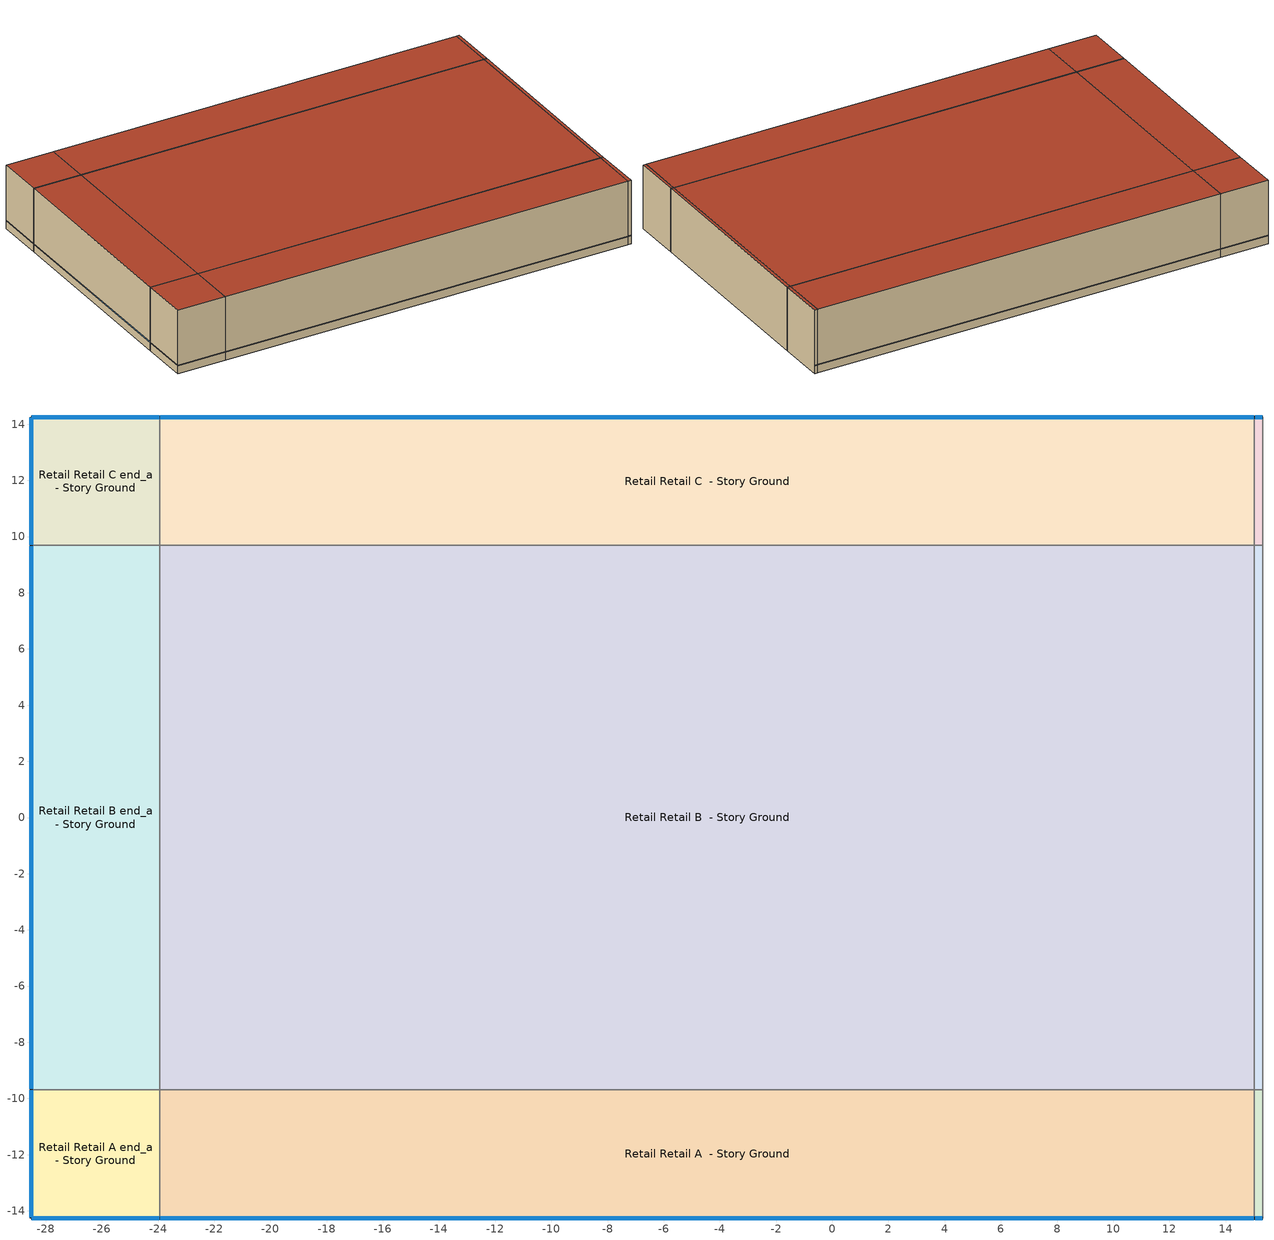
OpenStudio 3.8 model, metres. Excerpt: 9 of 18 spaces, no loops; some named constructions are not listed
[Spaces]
Retail Retail A end_a - Story Ground
 floor ground (Foundation F 126 Perim 914 Area 209): -28.51,-14.26 -28.51,-9.68 -23.94,-9.68 -23.94,-14.26 z0
 wall outside: -28.51,-9.68 -28.51,-14.26 -23.94,-14.26 z0:6.1
 wall to Retail Retail B end_a - Story Ground: -23.94,-9.68 -28.51,-9.68 z0:6.1
 wall to Retail Retail A  - Story Ground: -23.94,-14.26 -23.94,-9.68 z0:6.1
 window (Window U-0.56 SHGC 0.39): -28.51,-9.71 -28.51,-14.23 / -28.49,-14.26 -23.96,-14.26 z0.76:0.82
 roof outside: -23.94,-14.26 -23.94,-9.68 -28.51,-9.68 -28.51,-14.26 z6.1
Retail Retail B end_a - Story Ground
 floor ground (Foundation F 126 Perim 1937 Area 8855): -28.51,-9.68 -28.51,9.68 -23.94,9.68 -23.94,-9.68 z0
 wall outside: -28.51,9.68 -28.51,-9.68 z0:6.1
 wall to Retail Retail C end_a - Story Ground: -23.94,9.68 -28.51,9.68 z0:6.1
 wall to Retail Retail B  - Story Ground: -23.94,-9.68 -23.94,9.68 z0:6.1
 window (Window U-0.56 SHGC 0.39): -28.51,9.66 -28.51,-9.66 z0.76:0.82
 roof outside: -23.94,-9.68 -23.94,9.68 -28.51,9.68 -28.51,-9.68 z6.1
Retail Retail C end_a - Story Ground
 floor ground (Foundation F 126 Perim 914 Area 209): -28.51,9.68 -28.51,14.26 -23.94,14.26 -23.94,9.68 z0
 wall outside: -23.94,14.26 -28.51,14.26 -28.51,9.68 z0:6.1
 wall to Retail Retail C  - Story Ground: -23.94,9.68 -23.94,14.26 z0:6.1
 window (Window U-0.56 SHGC 0.39): -28.51,14.23 -28.51,9.71 / -23.96,14.26 -28.49,14.26 z0.76:0.82
 roof outside: -23.94,9.68 -23.94,14.26 -28.51,14.26 -28.51,9.68 z6.1
Retail Retail A  - Story Ground
 floor ground (Foundation F 126 Perim 3896 Area 17815): -23.94,-14.26 -23.94,-9.68 15.03,-9.68 15.03,-14.26 z0
 wall outside: -23.94,-14.26 15.03,-14.26 z0:6.1
 wall to Retail Retail B  - Story Ground: 15.03,-9.68 -23.94,-9.68 z0:6.1
 wall to Retail Entry A  - Story Ground: 15.03,-14.26 15.03,-9.68 z0:6.1
 window (Window U-0.56 SHGC 0.39): -23.91,-14.26 15,-14.26 z0.76:0.82
 roof outside: 15.03,-14.26 15.03,-9.68 -23.94,-9.68 -23.94,-14.26 z6.1
Retail Retail B  - Story Ground
 floor ground (Foundation F 126 Perim 0 Area 75465): -23.94,-9.68 -23.94,9.68 15.03,9.68 15.03,-9.68 z0
 wall to Retail Retail C  - Story Ground: 15.03,9.68 -23.94,9.68 z0:6.1
 wall to Retail Entry B  - Story Ground: 15.03,-9.68 15.03,9.68 z0:6.1
 roof outside: 15.03,-9.68 15.03,9.68 -23.94,9.68 -23.94,-9.68 z6.1
Retail Retail C  - Story Ground
 floor ground (Foundation F 126 Perim 3896 Area 17815): -23.94,9.68 -23.94,14.26 15.03,14.26 15.03,9.68 z0
 wall outside: 15.03,14.26 -23.94,14.26 z0:6.1
 wall to Retail Entry C  - Story Ground: 15.03,9.68 15.03,14.26 z0:6.1
 window (Window U-0.56 SHGC 0.39): 15,14.26 -23.91,14.26 z0.76:0.82
 roof outside: 15.03,9.68 15.03,14.26 -23.94,14.26 -23.94,9.68 z6.1
Retail Entry A  - Story Ground
 floor ground (Foundation F 126 Perim 03 Area 136): 15.03,-14.26 15.03,-9.68 15.32,-9.68 15.32,-14.26 z0
 wall outside: 15.03,-14.26 15.32,-14.26 z0:6.1
 wall to Retail Entry B  - Story Ground: 15.32,-9.68 15.03,-9.68 z0:6.1
 wall to Retail Point_of_Sale A  - Story Ground: 15.32,-14.26 15.32,-9.68 z0:6.1
 window (Window U-0.56 SHGC 0.39): 15.05,-14.26 15.3,-14.26 z0.76:0.84
 roof outside: 15.32,-14.26 15.32,-9.68 15.03,-9.68 15.03,-14.26 z6.1
Retail Entry B  - Story Ground
 floor ground (Foundation F 126 Perim 0 Area 574): 15.03,-9.68 15.03,9.68 15.32,9.68 15.32,-9.68 z0
 wall to Retail Entry C  - Story Ground: 15.32,9.68 15.03,9.68 z0:6.1
 wall to Retail Point_of_Sale B  - Story Ground: 15.32,-9.68 15.32,9.68 z0:6.1
 roof outside: 15.32,-9.68 15.32,9.68 15.03,9.68 15.03,-9.68 z6.1
Retail Entry C  - Story Ground
 floor ground (Foundation F 126 Perim 03 Area 136): 15.03,9.68 15.03,14.26 15.32,14.26 15.32,9.68 z0
 wall outside: 15.32,14.26 15.03,14.26 z0:6.1
 wall to Retail Point_of_Sale C  - Story Ground: 15.32,9.68 15.32,14.26 z0:6.1
 window (Window U-0.56 SHGC 0.39): 15.3,14.26 15.05,14.26 z0.76:0.84
 roof outside: 15.32,9.68 15.32,14.26 15.03,14.26 15.03,9.68 z6.1
[Schedule:Ruleset]
Name | Default Day Schedule | Summer Design Day Schedule | Winter Design Day Schedule
Clothing Schedule | Clothing Schedule Default Winter Clothes
Retail Activity | Retail Activity Default | Retail Activity Summer Design Day | Retail Activity Winter Design Day
Mercantile_Retail BLDG_LIGHT_EndUseData | Mercantile_Retail BLDG_LIGHT_EndUseData Default | Mercantile_Retail BLDG_LIGHT_EndUseData Summer Design Day | Mercantile_Retail BLDG_LIGHT_EndUseData Winter Design Day
Mercantile_Retail BLDG_EQUIP_EndUseData | Mercantile_Retail BLDG_EQUIP_EndUseData Default | Mercantile_Retail BLDG_EQUIP_EndUseData Summer Design Day | Mercantile_Retail BLDG_EQUIP_EndUseData Winter Design Day
Retail Infil Half On | Retail Infil Half On Default | Retail Infil Half On Summer Design Day | Retail Infil Half On Winter Design Day
Mercantile_Retail BLDG_LIGHT_EndUseData BPR Adjusted | Mercantile_Retail BLDG_LIGHT_EndUseData Default 1 | Mercantile_Retail BLDG_LIGHT_EndUseData Summer Design Day 1 | Mercantile_Retail BLDG_LIGHT_EndUseData Winter Design Day 1
Mercantile_Retail BLDG_EQUIP_EndUseData BPR Adjusted | Mercantile_Retail BLDG_EQUIP_EndUseData Default 1 | Mercantile_Retail BLDG_EQUIP_EndUseData Summer Design Day 1 | Mercantile_Retail BLDG_EQUIP_EndUseData Winter Design Day 1
[Schedule:Day]
Clothing Schedule Default Winter Clothes; Mercantile_Retail BLDG_LIGHT_EndUseData Summer Design Day; Mercantile_Retail BLDG_EQUIP_EndUseData Summer Design Day; Retail Infil Half On Winter Design Day; Mercantile_Retail BLDG_LIGHT_EndUseData Summer Design Day 1; Mercantile_Retail BLDG_EQUIP_EndUseData Summer Design Day 1: 24, 0, 1
Clothing Schedule Summer Clothes: 24, 0, 0.5
Air Velocity Schedule Default: 24, 0, 0.2
Work Efficiency Schedule Default; Mercantile_Retail BLDG_LIGHT_EndUseData Winter Design Day; Mercantile_Retail BLDG_EQUIP_EndUseData Winter Design Day; Mercantile_Retail BLDG_LIGHT_EndUseData Winter Design Day 1; Mercantile_Retail BLDG_EQUIP_EndUseData Winter Design Day 1: 24, 0, 0
Retail Bldg Occ Sat Day: Average, 0, 15, 0.15, 0, 30, 0.125, 0, 45, 0.1, 1, 0, 0.075, 1, 15, 0.05, 1, 30, 0.025, 1, 45, 0, 7, 30, 0, 7, 45, 0.025, 8, 0, 0.05, 8, 15, 0.075, 8, 30, 0.1, 8, 45, 0.125, 9, 0, 0.15, 9, 15, 0.175, 9, 30, 0.2, 9, 45, 0.275, 10, 0, 0.35, 10, 15, 0.425, 10, 30, 0.5, 10, 45, 0.525, 11, 0, 0.55, 11, 15, 0.575, 11, 30, 0.6, 11, 45, 0.623529, 12, 0, 0.647059, 12, 15, 0.670588, 12, 30, 0.694118, 12, 45, 0.717647, 13, 0, 0.741176, 13, 15, 0.764706, 13, 30, 0.788235, 13, 37, 0.8, 19, 45, 0.8, 20, 0, 0.75, 20, 15, 0.7, 20, 30, 0.65, 20, 45, 0.6, 21, 0, 0.5, 21, 15, 0.4, 21, 30, 0.3, 21, 45, 0.2, 23, 45, 0.2, 24, 0, 0.175
Retail Bldg Occ Sun Day: Average, 8, 30, 0, 8, 45, 0.025, 9, 0, 0.05, 9, 15, 0.075, 9, 30, 0.1, 9, 45, 0.125, 10, 0, 0.15, 10, 15, 0.175, 10, 30, 0.2, 11, 0, 0.2, 11, 15, 0.213793, 11, 30, 0.227586, 11, 45, 0.241379, 12, 0, 0.255172, 12, 15, 0.268966, 12, 30, 0.282759, 12, 45, 0.296552, 13, 0, 0.310345, 13, 15, 0.324138, 13, 30, 0.337931, 13, 45, 0.351724, 14, 0, 0.365517, 14, 15, 0.37931, 14, 30, 0.393103, 14, 37, 0.4, 19, 45, 0.4, 20, 0, 0.35, 20, 15, 0.3, 20, 30, 0.25, 20, 45, 0.2, 21, 0, 0.175, 21, 15, 0.15, 21, 30, 0.125, 21, 45, 0.1, 22, 0, 0.075, 22, 15, 0.05, 22, 30, 0.025, 22, 45, 0, 24, 0, 0
Retail Activity Default; autogen Retail Activity 0_day_sch; autogen Retail Activity 1_day_sch: Average, 24, 0, 120
Retail Activity Winter Design Day; Retail Activity Summer Design Day: 24, 0, 120
Mercantile_Retail BLDG_LIGHT_EndUseData Default: Average, 0, 15, 0.0949353, 0, 30, 0.0826573, 0, 45, 0.0804308, 1, 0, 0.0782042, 1, 15, 0.0759777, 1, 30, 0.0737512, 1, 45, 0.0718121, 2, 0, 0.069873, 2, 15, 0.0679339, 2, 30, 0.0659947, 2, 45, 0.0655365, 3, 0, 0.0650782, 3, 15, 0.0646199, 3, 30, 0.0641616, 3, 45, 0.0659415, 4, 0, 0.0677214, 4, 15, 0.0695013, 4, 30, 0.0712813, 4, 45, 0.0775099, 5, 0, 0.0837386, 5, 15, 0.0899672, 5, 30, 0.0961959, 5, 45, 0.112231, 6, 0, 0.128267, 6, 15, 0.144303, 6, 30, 0.160338, 6, 45, 0.216883, 7, 0, 0.273428, 7, 15, 0.329972, 7, 30, 0.386517, 7, 45, 0.482703, 8, 0, 0.578889, 8, 15, 0.675075, 8, 30, 0.771261, 8, 45, 0.813948, 9, 0, 0.856634, 9, 15, 0.899321, 9, 30, 0.942007, 9, 45, 0.949002, 10, 0, 0.955997, 10, 15, 0.962992, 10, 30, 0.969987, 10, 45, 0.970167, 11, 0, 0.970348, 11, 15, 0.970528, 11, 30, 0.970708, 11, 45, 0.970744, 12, 0, 0.970781, 12, 15, 0.970817, 12, 30, 0.970854, 12, 45, 0.970914, 13, 0, 0.970973, 13, 15, 0.971033, 13, 30, 0.971093, 13, 45, 0.971154, 14, 0, 0.971215, 14, 15, 0.971276, 14, 30, 0.971337, 14, 45, 0.971338, 15, 0, 0.971338, 15, 15, 0.971339, 15, 30, 0.97134, 15, 45, 0.971347, 16, 0, 0.971355, 16, 15, 0.971362, 16, 30, 0.971369, 16, 45, 0.971331, 17, 0, 0.971293, 17, 15, 0.971255, 17, 30, 0.971217, 17, 45, 0.971133, 18, 0, 0.971049, 18, 15, 0.970964, 18, 30, 0.97088, 18, 45, 0.970731, 19, 0, 0.970582, 19, 15, 0.970434, 19, 30, 0.970285, 19, 45, 0.969479, 20, 0, 0.968674, 20, 15, 0.967868, 20, 30, 0.967063, 20, 45, 0.935605, 21, 0, 0.904148, 21, 15, 0.872691, 21, 30, 0.841234, 21, 45, 0.733932, 22, 0, 0.626629, 22, 15, 0.519327, 22, 30, 0.412025, 22, 45, 0.341961, 23, 0, 0.271897, 23, 15, 0.201833, 23, 30, 0.131769, 23, 45, 0.119491, 24, 0, 0.107213
Mercantile_Retail BLDG_LIGHT_EndUseData Sun Day: Average, 0, 15, 0.480203, 0, 30, 0.432419, 0, 45, 0.384635, 1, 0, 0.330245, 1, 15, 0.275856, 1, 30, 0.221466, 1, 45, 0.167076, 2, 0, 0.141874, 2, 15, 0.116673, 2, 30, 0, 2, 45, 0.000416251, 3, 0, 0.000832503, 3, 15, 0.00124875, 3, 30, 0.00166501, 3, 45, 0.00258467, 4, 0, 0.00350433, 4, 15, 0.004424, 4, 30, 0.00534366, 4, 45, 0.00757475, 5, 0, 0.00980583, 5, 15, 0.0120369, 5, 30, 0.014268, 5, 45, 0.0188815, 6, 0, 0.023495, 6, 15, 0.0281085, 6, 30, 0.032722, 6, 45, 0.0585472, 7, 0, 0.0843724, 7, 15, 0.110198, 7, 30, 0.136023, 7, 45, 0.216947, 8, 0, 0.297871, 8, 15, 0.378795, 8, 30, 0.45972, 8, 45, 0.549618, 9, 0, 0.639517, 9, 15, 0.729416, 9, 30, 0.819315, 9, 45, 0.855927, 10, 0, 0.892539, 10, 15, 0.929152, 10, 30, 0.965764, 10, 45, 0.966698, 11, 0, 0.967633, 11, 15, 0.968568, 11, 30, 0.969502, 11, 45, 0.969535, 12, 0, 0.969568, 12, 15, 0.969601, 12, 30, 0.969633, 12, 45, 0.969666, 13, 0, 0.969699, 13, 15, 0.969732, 13, 30, 0.969765, 13, 45, 0.969798, 14, 0, 0.96983, 14, 7, 0.969847, 14, 22, 0.96994, 14, 37, 0.970033, 14, 52, 0.970126, 15, 7, 0.970219, 15, 22, 0.970234, 15, 37, 0.970249, 15, 52, 0.970264, 16, 7, 0.970279, 16, 22, 0.970226, 16, 37, 0.970174, 16, 52, 0.970122, 17, 7, 0.97007, 17, 22, 0.970037, 17, 37, 0.970003, 17, 52, 0.96997, 18, 7, 0.969937, 18, 22, 0.969904, 18, 37, 0.969871, 18, 52, 0.969837, 19, 7, 0.969804, 19, 22, 0.969771, 19, 37, 0.969738, 19, 45, 0.969721, 20, 0, 0.969179, 20, 15, 0.968637, 20, 30, 0.968095, 20, 45, 0.967554, 21, 0, 0.959078, 21, 15, 0.950602, 21, 30, 0.942126, 21, 45, 0.93365, 22, 0, 0.895869, 22, 15, 0.858087, 22, 30, 0.820306, 22, 45, 0.782524, 23, 0, 0.730836, 23, 15, 0.679148, 23, 30, 0.62746, 23, 45, 0.575772, 24, 0, 0.527988
Mercantile_Retail BLDG_EQUIP_EndUseData Default: Average, 0, 15, 0.454139, 0, 30, 0.456078, 0, 45, 0.4171, 1, 0, 0.417625, 1, 15, 0.41815, 1, 30, 0.418675, 1, 45, 0.4192, 2, 0, 0.467713, 2, 15, 0.469652, 2, 30, 0.471591, 2, 45, 0.47353, 3, 0, 0.47547, 3, 15, 0.477409, 3, 30, 0.479348, 3, 45, 0.481287, 4, 0, 0.483226, 4, 15, 0.485165, 4, 30, 0.487104, 4, 45, 0.489043, 5, 0, 0.490983, 5, 15, 0.492922, 5, 30, 0.494861, 5, 45, 0.4968, 6, 0, 0.5121, 6, 15, 0.5274, 6, 30, 0.5427, 6, 45, 0.558, 7, 0, 0.566565, 7, 15, 0.575129, 7, 30, 0.583694, 7, 45, 0.592259, 8, 0, 0.600824, 8, 15, 0.609388, 8, 30, 0.617953, 8, 45, 0.626518, 8, 52, 0.6308, 9, 7, 0.647975, 9, 22, 0.66515, 9, 37, 0.682325, 9, 52, 0.6995, 10, 7, 0.712125, 10, 22, 0.72475, 10, 37, 0.737375, 10, 52, 0.75, 11, 7, 0.75605, 11, 22, 0.7621, 11, 37, 0.76815, 11, 52, 0.7742, 12, 7, 0.776275, 12, 22, 0.77835, 12, 37, 0.780425, 12, 52, 0.7825, 13, 7, 0.783725, 13, 22, 0.78495, 13, 37, 0.786175, 13, 52, 0.7874, 14, 7, 0.788094, 14, 22, 0.788788, 14, 37, 0.789482, 14, 52, 0.790176, 15, 7, 0.790871, 15, 22, 0.791565, 15, 37, 0.792259, 15, 52, 0.792953, 16, 0, 0.7933, 16, 15, 0.789075, 16, 30, 0.78485, 16, 45, 0.780625, 17, 0, 0.7764, 17, 15, 0.768975, 17, 30, 0.76155, 17, 45, 0.754125, 18, 0, 0.7467, 18, 15, 0.735225, 18, 30, 0.72375, 18, 45, 0.712275, 19, 0, 0.7008, 19, 15, 0.686175, 19, 30, 0.67155, 19, 45, 0.656925, 20, 0, 0.6423, 20, 15, 0.62796, 20, 30, 0.61362, 20, 45, 0.59928, 21, 0, 0.58494, 21, 15, 0.571605, 21, 30, 0.55827, 21, 45, 0.544935, 22, 0, 0.5316, 22, 15, 0.5181, 22, 30, 0.5046, 22, 45, 0.4911, 23, 0, 0.4776, 23, 15, 0.457933, 23, 22, 0.4481, 23, 37, 0.4232, 23, 45, 0.4191, 24, 0, 0.4186
Mercantile_Retail BLDG_EQUIP_EndUseData Wknd Day; autogen Schedule Rule 7 1_day_sch: Average, 0, 15, 0.135921, 0, 30, 0.107766, 0, 45, 0.103504, 1, 0, 0.0992427, 1, 15, 0.0949812, 1, 30, 0.0907196, 1, 45, 0.0829189, 2, 0, 0.0751182, 2, 15, 0.0673174, 2, 30, 0.0595167, 2, 45, 0.0516437, 3, 0, 0.0437708, 3, 15, 0.0358978, 3, 30, 0.0280249, 3, 45, 0.0225355, 4, 0, 0.017046, 4, 15, 0.0115566, 4, 30, 0.00606724, 4, 45, 0.00455043, 5, 0, 0.00303362, 5, 15, 0.00151681, 5, 30, 0, 5, 45, 0.00527272, 6, 0, 0.0105454, 6, 15, 0.0158182, 6, 30, 0.0210909, 6, 45, 0.0288916, 7, 0, 0.0366923, 7, 15, 0.0444931, 7, 30, 0.0522938, 7, 45, 0.061828, 8, 0, 0.0713623, 8, 15, 0.0808965, 8, 30, 0.0904307, 8, 45, 0.102926, 9, 0, 0.115422, 9, 15, 0.127918, 9, 30, 0.140413, 9, 45, 0.147781, 10, 0, 0.155148, 10, 15, 0.162515, 10, 30, 0.169883, 10, 45, 0.177683, 11, 0, 0.185484, 11, 15, 0.193285, 11, 30, 0.201086, 11, 45, 0.215676, 12, 0, 0.230266, 12, 15, 0.244856, 12, 30, 0.259447, 12, 45, 0.279165, 13, 0, 0.298884, 13, 15, 0.318602, 13, 30, 0.338321, 13, 45, 0.362806, 14, 0, 0.387292, 14, 15, 0.411778, 14, 30, 0.436263, 14, 45, 0.465949, 15, 0, 0.495635, 15, 15, 0.525322, 15, 30, 0.555008, 15, 45, 0.577543, 16, 0, 0.600079, 16, 15, 0.622614, 16, 30, 0.64515, 16, 45, 0.658367, 17, 0, 0.671585, 17, 15, 0.684803, 17, 30, 0.698021, 17, 45, 0.700766, 18, 0, 0.703511, 18, 15, 0.706255, 18, 30, 0.709, 18, 45, 0.702355, 19, 0, 0.69571, 19, 15, 0.689065, 19, 30, 0.68242, 19, 45, 0.665952, 20, 0, 0.649483, 20, 15, 0.633015, 20, 30, 0.616547, 20, 45, 0.590978, 21, 0, 0.565409, 21, 15, 0.53984, 21, 30, 0.514271, 21, 45, 0.480684, 22, 0, 0.447098, 22, 15, 0.413511, 22, 30, 0.379925, 22, 45, 0.34004, 23, 0, 0.300155, 23, 15, 0.26027, 23, 30, 0.220385, 23, 45, 0.19223, 24, 0, 0.164075
Retail Infil Half On Default; Retail Infil Half On Summer Design Day: 6, 0, 1, 21, 0, 0.5, 24, 0, 1
Retail Infil Half On Sat Day: 6, 0, 1, 22, 0, 0.5, 24, 0, 1
Retail Infil Half On Sun Day: 8, 0, 1, 17, 0, 0.5, 24, 0, 1
Retail HtgSetp Sat Day: Average, 1, 15, 20, 7, 0, 20, 24, 0, 20
Retail HtgSetp Sun Day: Average, 8, 0, 20, 22, 15, 20, 24, 0, 20
Retail ClgSetp Sat Day: Average, 1, 15, 21.6667, 7, 0, 21.6667, 24, 0, 21.6667
Retail ClgSetp Sun Day: Average, 8, 0, 21.6667, 22, 15, 21.6667, 24, 0, 21.6667
Building Hours of Operation NonResidential Saturday; Building Hours of Operation NonResidential Sunday: 10, 0, 0, 21, 15, 1, 24, 0, 0
autogen Mercantile_Retail BLDG_LIGHT_EndUseData 1_day_sch: Average, 0, 15, 0.0329501, 0, 30, 0.0198038, 0, 45, 0.0174198, 1, 0, 0.0150358, 1, 15, 0.0126519, 1, 30, 0.0102679, 1, 45, 0.00819161, 2, 0, 0.00611536, 2, 15, 0.0040391, 2, 30, 0.00196284, 2, 45, 0.00147213, 3, 0, 0.000981422, 3, 15, 0.000490711, 3, 30, 0, 3, 45, 0.00190581, 4, 0, 0.00381163, 4, 15, 0.00571744, 4, 30, 0.00762326, 4, 45, 0.0142924, 5, 0, 0.0209616, 5, 15, 0.0276308, 5, 30, 0.0343, 5, 45, 0.0514696, 6, 0, 0.0686393, 6, 15, 0.0858089, 6, 30, 0.102979, 6, 45, 0.163522, 7, 0, 0.224066, 7, 15, 0.28461, 7, 30, 0.345154, 7, 45, 0.448142, 8, 0, 0.551131, 8, 15, 0.65412, 8, 30, 0.757108, 8, 45, 0.802814, 9, 0, 0.84852, 9, 15, 0.894225, 9, 30, 0.939931, 9, 45, 0.94742, 10, 0, 0.95491, 10, 15, 0.9624, 10, 30, 0.969889, 10, 45, 0.970082, 11, 0, 0.970275, 11, 15, 0.970468, 11, 30, 0.970661, 11, 45, 0.9707, 12, 0, 0.970739, 12, 15, 0.970778, 12, 30, 0.970817, 12, 45, 0.970881, 13, 0, 0.970945, 13, 15, 0.971009, 13, 30, 0.971073, 13, 45, 0.971138, 14, 0, 0.971204, 14, 15, 0.971269, 14, 30, 0.971334, 14, 45, 0.971335, 15, 0, 0.971336, 15, 15, 0.971337, 15, 30, 0.971338, 15, 45, 0.971346, 16, 0, 0.971354, 16, 15, 0.971361, 16, 30, 0.971369, 16, 45, 0.971329, 17, 0, 0.971288, 17, 15, 0.971247, 17, 30, 0.971207, 17, 45, 0.971116, 18, 0, 0.971026, 18, 15, 0.970936, 18, 30, 0.970845, 18, 45, 0.970686, 19, 0, 0.970527, 19, 15, 0.970367, 19, 30, 0.970208, 19, 45, 0.969345, 20, 0, 0.968483, 20, 15, 0.96762, 20, 30, 0.966758, 20, 45, 0.933076, 21, 0, 0.899394, 21, 15, 0.865712, 21, 30, 0.83203, 21, 45, 0.717139, 22, 0, 0.602248, 22, 15, 0.487357, 22, 30, 0.372466, 22, 45, 0.297447, 23, 0, 0.222427, 23, 15, 0.147408, 23, 30, 0.0723891, 23, 45, 0.0592428, 24, 0, 0.0460965
autogen Retail FRONT ENTRY COOLING 0_day_sch; autogen Retail FRONT ENTRY COOLING 1_day_sch: Average, 24, 0, 90
Mercantile_Retail BLDG_LIGHT_EndUseData Default 1: No, 0, 15, 0.0329501, 0, 30, 0.0198038, 0, 45, 0.0174198, 1, 0, 0.0150358, 1, 15, 0.0126519, 1, 30, 0.0102679, 1, 45, 0.00819161, 2, 0, 0.00611536, 2, 15, 0.0040391, 2, 30, 0.00196284, 2, 45, 0.00147213, 3, 0, 0.000981422, 3, 15, 0.000490711, 3, 30, 0, 3, 45, 0.00190581, 4, 0, 0.00381163, 4, 15, 0.00571744, 4, 30, 0.00762326, 4, 45, 0.0142924, 5, 0, 0.0209616, 5, 15, 0.0276308, 5, 30, 0.0343, 5, 45, 0.0514696, 6, 0, 0.0686393, 6, 15, 0.0858089, 6, 30, 0.102979, 6, 45, 0.163522, 7, 0, 0.224066, 7, 15, 0.28461, 7, 30, 0.345154, 7, 45, 0.448142, 8, 0, 0.551131, 8, 15, 0.65412, 8, 30, 0.757108, 8, 45, 0.802814, 9, 0, 0.84852, 9, 15, 0.894225, 9, 30, 0.939931, 9, 45, 0.94742, 10, 0, 0.95491, 10, 15, 0.9624, 10, 30, 0.969889, 10, 45, 0.970082, 11, 0, 0.970275, 11, 15, 0.970468, 11, 30, 0.970661, 11, 45, 0.9707, 12, 0, 0.970739, 12, 15, 0.970778, 12, 30, 0.970817, 12, 45, 0.970881, 13, 0, 0.970945, 13, 15, 0.971009, 13, 30, 0.971073, 13, 45, 0.971138, 14, 0, 0.971204, 14, 15, 0.971269, 14, 30, 0.971334, 14, 45, 0.971335, 15, 0, 0.971336, 15, 15, 0.971337, 15, 30, 0.971338, 15, 45, 0.971346, 16, 0, 0.971354, 16, 15, 0.971361, 16, 30, 0.971369, 16, 45, 0.971329, 17, 0, 0.971288, 17, 15, 0.971247, 17, 30, 0.971207, 17, 45, 0.971116, 18, 0, 0.971026, 18, 15, 0.970936, 18, 30, 0.970845, 18, 45, 0.970686, 19, 0, 0.970527, 19, 15, 0.970367, 19, 30, 0.970208, 19, 45, 0.969345, 20, 0, 0.968483, 20, 15, 0.96762, 20, 30, 0.966758, 20, 45, 0.933076, 21, 0, 0.899394, 21, 15, 0.865712, 21, 30, 0.83203, 21, 45, 0.717139, 22, 0, 0.602248, 22, 15, 0.487357, 22, 30, 0.372466, 22, 45, 0.297447, 23, 0, 0.222427, 23, 15, 0.147408, 23, 30, 0.0723891, 23, 45, 0.0592428, 24, 0, 0.0460965
Mercantile_Retail BLDG_EQUIP_EndUseData Default 1: No, 0, 15, 0.0781051, 0, 30, 0.0821942, 0, 45, 0, 1, 0, 0.00110708, 1, 15, 0.00221415, 1, 30, 0.00332123, 1, 45, 0.00442831, 2, 0, 0.106729, 2, 15, 0.110818, 2, 30, 0.114907, 2, 45, 0.118996, 3, 0, 0.123085, 3, 15, 0.127174, 3, 30, 0.131263, 3, 45, 0.135352, 4, 0, 0.139441, 4, 15, 0.14353, 4, 30, 0.147619, 4, 45, 0.151709, 5, 0, 0.155798, 5, 15, 0.159887, 5, 30, 0.163976, 5, 45, 0.168065, 6, 0, 0.200328, 6, 15, 0.232592, 6, 30, 0.264855, 6, 45, 0.297118, 7, 0, 0.315179, 7, 15, 0.33324, 7, 30, 0.3513, 7, 45, 0.369361, 8, 0, 0.387421, 8, 15, 0.405482, 8, 30, 0.423542, 8, 45, 0.441603, 8, 52, 0.450633, 9, 7, 0.48685, 9, 22, 0.523068, 9, 37, 0.559285, 9, 52, 0.595502, 10, 7, 0.622125, 10, 22, 0.648747, 10, 37, 0.67537, 10, 52, 0.701992, 11, 7, 0.71475, 11, 22, 0.727508, 11, 37, 0.740266, 11, 52, 0.753023, 12, 7, 0.757399, 12, 22, 0.761775, 12, 37, 0.76615, 12, 52, 0.770526, 13, 7, 0.773109, 13, 22, 0.775692, 13, 37, 0.778275, 13, 52, 0.780859, 14, 7, 0.782322, 14, 22, 0.783786, 14, 37, 0.78525, 14, 52, 0.786713, 15, 7, 0.788177, 15, 22, 0.789641, 15, 37, 0.791104, 15, 52, 0.792568, 16, 0, 0.7933, 16, 15, 0.784391, 16, 30, 0.775481, 16, 45, 0.766572, 17, 0, 0.757663, 17, 15, 0.742005, 17, 30, 0.726348, 17, 45, 0.710691, 18, 0, 0.695034, 18, 15, 0.670836, 18, 30, 0.646639, 18, 45, 0.622441, 19, 0, 0.598244, 19, 15, 0.567404, 19, 30, 0.536563, 19, 45, 0.505723, 20, 0, 0.474883, 20, 15, 0.444644, 20, 30, 0.414405, 20, 45, 0.384166, 21, 0, 0.353927, 21, 15, 0.325808, 21, 30, 0.297688, 21, 45, 0.269568, 22, 0, 0.241448, 22, 15, 0.212981, 22, 30, 0.184513, 22, 45, 0.156045, 23, 0, 0.127577, 23, 15, 0.086106, 23, 22, 0.0653703, 23, 37, 0.0128632, 23, 45, 0.00421744, 24, 0, 0.00316308
15 Zone PVAV Occ Sch Sunday 1: 9, 45, 0, 21, 15, 1, 24, 0, 0
15 Zone PVAV Occ Sch Saturday 1: 0, 15, 1, 8, 45, 0, 24, 0, 1
Infiltration HVAC Off Schedule Schedule Day 0 1: 9, 45, 1, 21, 15, 0, 24, 0, 1
Infiltration HVAC Off Schedule Schedule Day 2: 0, 15, 0, 8, 45, 1, 24, 0, 0
[Schedule:Rule]
Name | Schedule Ruleset | Rule Order | Day Schedule | Date Specification Type | Start Month | Start Day | End Month | End Day | Apply Sunday | Apply Saturday | Apply Monday | Apply Tuesday | Apply Wednesday | Apply Thursday | Apply Friday | Specific Month 1 | Specific Day 1 | Specific Month 2 | Specific Day 2 | Specific Month 3 | Specific Day 3 | Specific Month 4 | Specific Day 4 | Specific Month 5 | Specific Day 5 | Specific Month 6 | Specific Day 6 | Specific Month 7 | Specific Day 7 | Specific Month 8 | Specific Day 8 | Specific Month 9 | Specific Day 9 | Specific Month 10 | Specific Day 10 | Specific Month 11 | Specific Day 11 | Specific Month 12 | Specific Day 12 | Specific Month 13 | Specific Day 13 | Specific Month 14 | Specific Day 14 | Specific Month 15 | Specific Day 15 | Specific Month 16 | Specific Day 16 | Specific Month 17 | Specific Day 17 | Specific Month 18 | Specific Day 18 | Specific Month 19 | Specific Day 19 | Specific Month 20 | Specific Day 20 | Specific Month 21 | Specific Day 21 | Specific Month 22 | Specific Day 22 | Specific Month 23 | Specific Day 23 | Specific Month 24 | Specific Day 24 | Specific Month 25 | Specific Day 25 | Specific Month 26 | Specific Day 26 | Specific Month 27 | Specific Day 27 | Specific Month 28 | Specific Day 28 | Specific Month 29 | Specific Day 29 | Specific Month 30 | Specific Day 30 | Specific Month 31 | Specific Day 31 | Specific Month 32 | Specific Day 32 | Specific Month 33 | Specific Day 33 | Specific Month 34 | Specific Day 34 | Specific Month 35 | Specific Day 35 | Specific Month 36 | Specific Day 36 | Specific Month 37 | Specific Day 37 | Specific Month 38 | Specific Day 38 | Specific Month 39 | Specific Day 39 | Specific Month 40 | Specific Day 40 | Specific Month 41 | Specific Day 41 | Specific Month 42 | Specific Day 42 | Specific Month 43 | Specific Day 43 | Specific Month 44 | Specific Day 44 | Specific Month 45 | Specific Day 45 | Specific Month 46 | Specific Day 46 | Specific Month 47 | Specific Day 47 | Specific Month 48 | Specific Day 48 | Specific Month 49 | Specific Day 49 | Specific Month 50 | Specific Day 50 | Specific Month 51 | Specific Day 51 | Specific Month 52 | Specific Day 52
Schedule Rule 1 | Clothing Schedule | 0 | Clothing Schedule Summer Clothes | DateRange | 5 | 1 | 9 | 30
Schedule Rule 5 | Mercantile_Retail BLDG_LIGHT_EndUseData | 0 | Mercantile_Retail BLDG_LIGHT_EndUseData Sun Day | DateRange | 1 | 1 | 12 | 31 | Yes
Schedule Rule 7 | Mercantile_Retail BLDG_EQUIP_EndUseData | 0 | Mercantile_Retail BLDG_EQUIP_EndUseData Wknd Day | DateRange | 1 | 1 | 12 | 31 | Yes | Yes
Schedule Rule 8 | Retail Infil Half On | 1 | Retail Infil Half On Sat Day | DateRange | 1 | 1 | 12 | 31 |  | Yes
Schedule Rule 9 | Retail Infil Half On | 0 | Retail Infil Half On Sun Day | DateRange | 1 | 1 | 12 | 31 | Yes
autogen Schedule Rule 7 1 | Mercantile_Retail BLDG_EQUIP_EndUseData | 1 | autogen Schedule Rule 7 1_day_sch | SpecificDates |  |  |  |  | Yes | Yes | Yes | Yes | Yes | Yes | Yes | 1 | 7 | 1 | 14 | 1 | 21 | 1 | 28 | 2 | 4 | 2 | 11 | 2 | 18 | 2 | 25 | 3 | 4 | 3 | 11 | 3 | 18 | 3 | 25 | 4 | 1 | 4 | 8 | 4 | 15 | 4 | 22 | 4 | 29 | 5 | 6 | 5 | 13 | 5 | 20 | 5 | 27 | 6 | 3 | 6 | 10 | 6 | 17 | 6 | 24 | 7 | 1 | 7 | 8 | 7 | 15 | 7 | 22 | 7 | 29 | 8 | 5 | 8 | 12 | 8 | 19 | 8 | 26 | 9 | 2 | 9 | 9 | 9 | 16 | 9 | 23 | 9 | 30 | 10 | 7 | 10 | 14 | 10 | 21 | 10 | 28 | 11 | 4 | 11 | 11 | 11 | 18 | 11 | 25 | 12 | 2 | 12 | 9 | 12 | 16 | 12 | 23 | 12 | 30
autogen Mercantile_Retail BLDG_LIGHT_EndUseData 1 | Mercantile_Retail BLDG_LIGHT_EndUseData | 1 | autogen Mercantile_Retail BLDG_LIGHT_EndUseData 1_day_sch | SpecificDates |  |  |  |  | Yes | Yes | Yes | Yes | Yes | Yes | Yes | 1 | 6 | 1 | 13 | 1 | 20 | 1 | 27 | 2 | 3 | 2 | 10 | 2 | 17 | 2 | 24 | 3 | 3 | 3 | 10 | 3 | 17 | 3 | 24 | 3 | 31 | 4 | 7 | 4 | 14 | 4 | 21 | 4 | 28 | 5 | 5 | 5 | 12 | 5 | 19 | 5 | 26 | 6 | 2 | 6 | 9 | 6 | 16 | 6 | 23 | 6 | 30 | 7 | 7 | 7 | 14 | 7 | 21 | 7 | 28 | 8 | 4 | 8 | 11 | 8 | 18 | 8 | 25 | 9 | 1 | 9 | 8 | 9 | 15 | 9 | 22 | 9 | 29 | 10 | 6 | 10 | 13 | 10 | 20 | 10 | 27 | 11 | 3 | 11 | 10 | 11 | 17 | 11 | 24 | 12 | 1 | 12 | 8 | 12 | 15 | 12 | 22 | 12 | 29
autogen Retail Activity 0 | Retail Activity | 0 | autogen Retail Activity 0_day_sch | SpecificDates |  |  |  |  | Yes | Yes | Yes | Yes | Yes | Yes | Yes | 1 | 6 | 1 | 13 | 1 | 20 | 1 | 27 | 2 | 3 | 2 | 10 | 2 | 17 | 2 | 24 | 3 | 3 | 3 | 10 | 3 | 17 | 3 | 24 | 3 | 31 | 4 | 7 | 4 | 14 | 4 | 21 | 4 | 28 | 5 | 5 | 5 | 12 | 5 | 19 | 5 | 26 | 6 | 2 | 6 | 9 | 6 | 16 | 6 | 23 | 6 | 30 | 7 | 7 | 7 | 14 | 7 | 21 | 7 | 28 | 8 | 4 | 8 | 11 | 8 | 18 | 8 | 25 | 9 | 1 | 9 | 8 | 9 | 15 | 9 | 22 | 9 | 29 | 10 | 6 | 10 | 13 | 10 | 20 | 10 | 27 | 11 | 3 | 11 | 10 | 11 | 17 | 11 | 24 | 12 | 1 | 12 | 8 | 12 | 15 | 12 | 22 | 12 | 29
autogen Retail Activity 1 | Retail Activity | 1 | autogen Retail Activity 1_day_sch | SpecificDates |  |  |  |  | Yes | Yes | Yes | Yes | Yes | Yes | Yes | 1 | 7 | 1 | 14 | 1 | 21 | 1 | 28 | 2 | 4 | 2 | 11 | 2 | 18 | 2 | 25 | 3 | 4 | 3 | 11 | 3 | 18 | 3 | 25 | 4 | 1 | 4 | 8 | 4 | 15 | 4 | 22 | 4 | 29 | 5 | 6 | 5 | 13 | 5 | 20 | 5 | 27 | 6 | 3 | 6 | 10 | 6 | 17 | 6 | 24 | 7 | 1 | 7 | 8 | 7 | 15 | 7 | 22 | 7 | 29 | 8 | 5 | 8 | 12 | 8 | 19 | 8 | 26 | 9 | 2 | 9 | 9 | 9 | 16 | 9 | 23 | 9 | 30 | 10 | 7 | 10 | 14 | 10 | 21 | 10 | 28 | 11 | 4 | 11 | 11 | 11 | 18 | 11 | 25 | 12 | 2 | 12 | 9 | 12 | 16 | 12 | 23 | 12 | 30
Schedule Rule 14 | Mercantile_Retail BLDG_LIGHT_EndUseData BPR Adjusted | 0 | Mercantile_Retail BLDG_LIGHT_EndUseData Sun Day | DateRange | 1 | 1 | 12 | 31 | Yes
autogen Mercantile_Retail BLDG_LIGHT_EndUseData 2 | Mercantile_Retail BLDG_LIGHT_EndUseData BPR Adjusted | 1 | autogen Mercantile_Retail BLDG_LIGHT_EndUseData 1_day_sch | SpecificDates |  |  |  |  | Yes | Yes | Yes | Yes | Yes | Yes | Yes | 1 | 6 | 1 | 13 | 1 | 20 | 1 | 27 | 2 | 3 | 2 | 10 | 2 | 17 | 2 | 24 | 3 | 3 | 3 | 10 | 3 | 17 | 3 | 24 | 3 | 31 | 4 | 7 | 4 | 14 | 4 | 21 | 4 | 28 | 5 | 5 | 5 | 12 | 5 | 19 | 5 | 26 | 6 | 2 | 6 | 9 | 6 | 16 | 6 | 23 | 6 | 30 | 7 | 7 | 7 | 14 | 7 | 21 | 7 | 28 | 8 | 4 | 8 | 11 | 8 | 18 | 8 | 25 | 9 | 1 | 9 | 8 | 9 | 15 | 9 | 22 | 9 | 29 | 10 | 6 | 10 | 13 | 10 | 20 | 10 | 27 | 11 | 3 | 11 | 10 | 11 | 17 | 11 | 24 | 12 | 1 | 12 | 8 | 12 | 15 | 12 | 22 | 12 | 29
Schedule Rule 15 | Mercantile_Retail BLDG_EQUIP_EndUseData BPR Adjusted | 0 | Mercantile_Retail BLDG_EQUIP_EndUseData Wknd Day | DateRange | 1 | 1 | 12 | 31 | Yes | Yes
autogen Schedule Rule 7 2 | Mercantile_Retail BLDG_EQUIP_EndUseData BPR Adjusted | 1 | autogen Schedule Rule 7 1_day_sch | SpecificDates |  |  |  |  | Yes | Yes | Yes | Yes | Yes | Yes | Yes | 1 | 7 | 1 | 14 | 1 | 21 | 1 | 28 | 2 | 4 | 2 | 11 | 2 | 18 | 2 | 25 | 3 | 4 | 3 | 11 | 3 | 18 | 3 | 25 | 4 | 1 | 4 | 8 | 4 | 15 | 4 | 22 | 4 | 29 | 5 | 6 | 5 | 13 | 5 | 20 | 5 | 27 | 6 | 3 | 6 | 10 | 6 | 17 | 6 | 24 | 7 | 1 | 7 | 8 | 7 | 15 | 7 | 22 | 7 | 29 | 8 | 5 | 8 | 12 | 8 | 19 | 8 | 26 | 9 | 2 | 9 | 9 | 9 | 16 | 9 | 23 | 9 | 30 | 10 | 7 | 10 | 14 | 10 | 21 | 10 | 28 | 11 | 4 | 11 | 11 | 11 | 18 | 11 | 25 | 12 | 2 | 12 | 9 | 12 | 16 | 12 | 23 | 12 | 30
